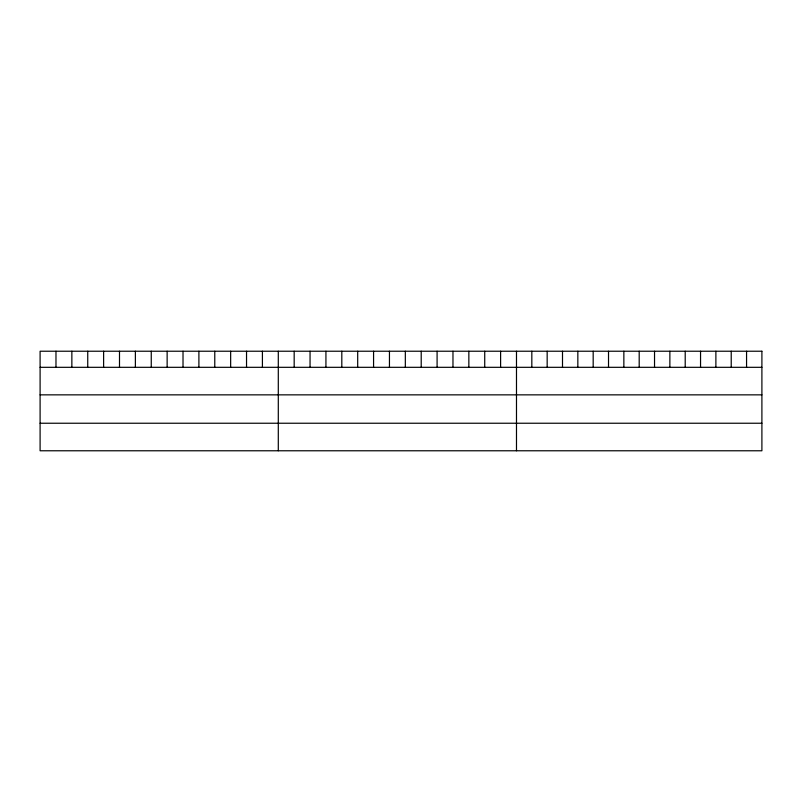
<?xml version="1.0" encoding="UTF-8"?>
<svg xmlns="http://www.w3.org/2000/svg" width="802" height="802" viewBox="0 0 802 802"><rect width="100%" height="100%" fill="white"/><g stroke="black" fill="none" stroke-linecap="round" stroke-linejoin="round"><path stroke-width="1.2" d="M40.1 367.316L761.9 367.316M40.1 394.855L761.9 394.855M40.1 423.235L761.9 423.235M746.562 351.226L746.562 367.316M731.223 351.226L731.223 367.316M715.885 351.226L715.885 367.316M700.547 351.226L700.547 367.316M685.209 351.226L685.209 367.316M669.87 351.226L669.87 367.316M654.532 351.226L654.532 367.316M639.194 351.226L639.194 367.316M623.856 351.226L623.856 367.316M608.517 351.226L608.517 367.316M593.179 351.226L593.179 367.316M577.841 351.226L577.841 367.316M562.503 351.226L562.503 367.316M547.164 351.226L547.164 367.316M531.826 351.226L531.826 367.316M516.488 351.226L516.488 450.774M500.608 351.226L500.608 367.316M484.729 351.226L484.729 367.316M468.849 351.226L468.849 367.316M452.97 351.226L452.97 367.316M437.09 351.226L437.09 367.316M421.21 351.226L421.21 367.316M405.331 351.226L405.331 367.316M389.451 351.226L389.451 367.316M373.572 351.226L373.572 367.316M357.692 351.226L357.692 367.316M341.812 351.226L341.812 367.316M325.933 351.226L325.933 367.316M310.053 351.226L310.053 367.316M294.174 351.226L294.174 367.316M278.294 351.226L278.294 450.774M262.414 351.226L262.414 367.316M246.535 351.226L246.535 367.316M230.655 351.226L230.655 367.316M214.776 351.226L214.776 367.316M198.896 351.226L198.896 367.316M183.016 351.226L183.016 367.316M167.137 351.226L167.137 367.316M151.257 351.226L151.257 367.316M135.378 351.226L135.378 367.316M119.498 351.226L119.498 367.316M103.618 351.226L103.618 367.316M87.739 351.226L87.739 367.316M71.859 351.226L71.859 367.316M55.98 351.226L55.98 367.316M761.9 351.226L40.1 351.226L40.1 450.774L761.9 450.774L761.9 351.226"/></g></svg>
